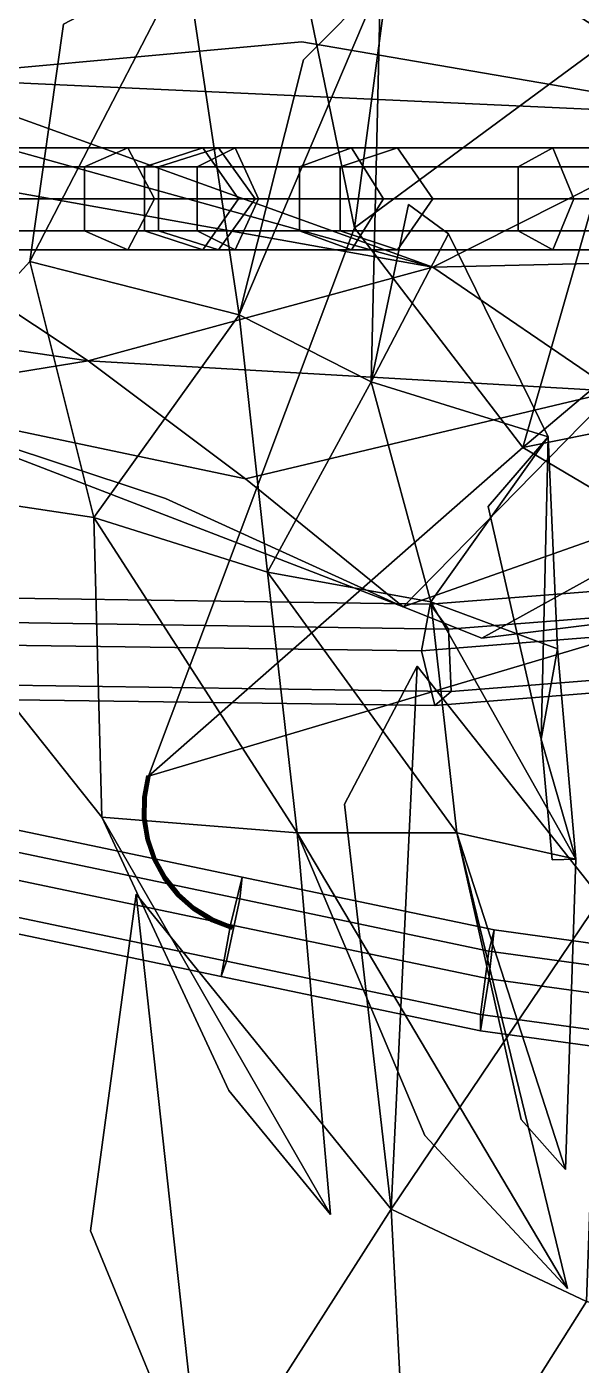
# Model space of a CAD drawing. Header units: metres. Extents: x -349 to 464, y -383 to 362.
# Drawn here: x -65.28 to -53.11, y -25.62 to 3.78 of the extents above; entities that cross this region are included whole.
import ezdxf

# ---------------------------------------------------------------- set-up
doc = ezdxf.new("R2010")
doc.units = ezdxf.units.M

msp = doc.modelspace()

# ---------------------------------------------------------------- linework, layer by layer
at = {"layer": 'Breeder_Leaf', "color": 3}
for points in [[(-58.0882, -0.6378, 318.6819), (-59.3938, 5.7197, 315.559), (-56.5848, 10.6034, 311.8127)], [(-58.0882, -0.6378, 318.6819), (-56.5848, 10.6034, 311.8127), (-59.3938, 5.7197, 315.559)], [(-58.0882, -0.6378, 318.6819), (-56.5848, 10.6034, 311.8127), (-51.6529, 4.1106, 313.8113)], [(-58.0882, -0.6378, 318.6819), (-51.6529, 4.1106, 313.8113), (-56.5848, 10.6034, 311.8127)], [(-49.7718, 1.8269, 285.6102), (-57.07771, 6.5492, 280.9435), (-41.594, 5.6785, 279.3776)], [(-49.7718, 1.8269, 285.6102), (-41.594, 5.6785, 279.3776), (-57.07771, 6.5492, 280.9435)], [(-65.2146, -1.3761, 512.3859), (-61.7869, 5.2481, 523.3487), (-60.6198, -2.5474, 520.4605)], [(-65.2146, -1.3761, 512.3859), (-60.6198, -2.5474, 520.4605), (-61.7869, 5.2481, 523.3487)], [(-65.2146, -1.3761, 512.3859), (-64.4737, 3.8351, 517.3021), (-61.7869, 5.2481, 523.3487)], [(-65.2146, -1.3761, 512.3859), (-61.7869, 5.2481, 523.3487), (-64.4737, 3.8351, 517.3021)], [(-60.6198, -2.5474, 520.4605), (-57.5169, 4.7589, 533.9673), (-57.7166, -4.02308, 527.6601)], [(-60.6198, -2.5474, 520.4605), (-57.7166, -4.02308, 527.6601), (-57.5169, 4.7589, 533.9673)], [(-60.6198, -2.5474, 520.4605), (-59.2025, 3.05417, 526.3137), (-57.5169, 4.7589, 533.9673)], [(-60.6198, -2.5474, 520.4605), (-57.5169, 4.7589, 533.9673), (-59.2025, 3.05417, 526.3137)], [(-58.0882, -0.6378, 318.6819), (-51.6529, 4.1106, 313.8113), (-54.3861, -5.4638, 319.6013)], [(-58.0882, -0.6378, 318.6819), (-54.3861, -5.4638, 319.6013), (-51.6529, 4.1106, 313.8113)], [(-51.6529, 4.1106, 313.8113), (-47.5876, 0.2757, 315.3419), (-54.3861, -5.4638, 319.6013)], [(-51.6529, 4.1106, 313.8113), (-54.3861, -5.4638, 319.6013), (-47.5876, 0.2757, 315.3419)], [(-67.9014, 2.6569, 287.7139), (-59.2427, 3.4506, 284.6291), (-49.7718, 1.8269, 285.6102)], [(-67.9014, 2.6569, 287.7139), (-49.7718, 1.8269, 285.6102), (-59.2427, 3.4506, 284.6291)], [(-56.367, -1.4974, 291.0523), (-67.9014, 2.6569, 287.7139), (-49.7718, 1.8269, 285.6102)], [(-56.367, -1.4974, 291.0523), (-49.7718, 1.8269, 285.6102), (-67.9014, 2.6569, 287.7139)], [(-45.2883, -1.2408, 289.6957), (-56.367, -1.4974, 291.0523), (-49.7718, 1.8269, 285.6102)], [(-45.2883, -1.2408, 289.6957), (-49.7718, 1.8269, 285.6102), (-56.367, -1.4974, 291.0523)], [(-70.9694, 1.1144, 296.5782), (-66.3897, 1.2919, 293.02), (-56.367, -1.4974, 291.0523)], [(-70.9694, 1.1144, 296.5782), (-56.367, -1.4974, 291.0523), (-66.3897, 1.2919, 293.02)], [(-63.9337, -3.5575, 297.8927), (-70.9694, 1.1144, 296.5782), (-56.367, -1.4974, 291.0523)], [(-63.9337, -3.5575, 297.8927), (-56.367, -1.4974, 291.0523), (-70.9694, 1.1144, 296.5782)], [(-54.3861, -5.4638, 319.6013), (-47.5876, 0.2757, 315.3419), (-43.1845, -3.1977, 316.8159)], [(-54.3861, -5.4638, 319.6013), (-43.1845, -3.1977, 316.8159), (-47.5876, 0.2757, 315.3419)], [(-57.7166, -4.02308, 527.6601), (-56.8962, -0.1219, 536.5054), (-56.01786, -0.7696, 539.7933)], [(-57.7166, -4.02308, 527.6601), (-56.01786, -0.7696, 539.7933), (-56.8962, -0.1219, 536.5054)], [(-58.0882, -0.6378, 318.6819), (-54.3861, -5.4638, 319.6013), (-62.6118, -12.6824, 326.0521)], [(-58.0882, -0.6378, 318.6819), (-62.6118, -12.6824, 326.0521), (-54.3861, -5.4638, 319.6013)], [(-57.7166, -4.02308, 527.6601), (-56.01786, -0.7696, 539.7933), (-53.8314, -5.2253, 535.36)], [(-57.7166, -4.02308, 527.6601), (-53.8314, -5.2253, 535.36), (-56.01786, -0.7696, 539.7933)], [(-65.2146, -1.3761, 512.3859), (-63.813, -7.00204, 510.33), (-69.5585, -6.1387, 499.0329)], [(-65.2146, -1.3761, 512.3859), (-69.5585, -6.1387, 499.0329), (-63.813, -7.00204, 510.33)], [(-65.2146, -1.3761, 512.3859), (-60.6198, -2.5474, 520.4605), (-63.813, -7.00204, 510.33)], [(-65.2146, -1.3761, 512.3859), (-63.813, -7.00204, 510.33), (-60.6198, -2.5474, 520.4605)], [(-45.2883, -1.2408, 289.6957), (-52.3775, -4.2257, 294.6338), (-56.367, -1.4974, 291.0523)], [(-45.2883, -1.2408, 289.6957), (-56.367, -1.4974, 291.0523), (-52.3775, -4.2257, 294.6338)], [(-52.3775, -4.2257, 294.6338), (-63.9337, -3.5575, 297.8927), (-56.367, -1.4974, 291.0523)], [(-52.3775, -4.2257, 294.6338), (-56.367, -1.4974, 291.0523), (-63.9337, -3.5575, 297.8927)], [(-60.6198, -2.5474, 520.4605), (-59.9938, -8.1991, 519.3459), (-63.813, -7.00204, 510.33)], [(-60.6198, -2.5474, 520.4605), (-63.813, -7.00204, 510.33), (-59.9938, -8.1991, 519.3459)], [(-60.6198, -2.5474, 520.4605), (-57.7166, -4.02308, 527.6601), (-59.9938, -8.1991, 519.3459)], [(-60.6198, -2.5474, 520.4605), (-59.9938, -8.1991, 519.3459), (-57.7166, -4.02308, 527.6601)], [(-68.9334, -4.3699, 310.3593), (-68.1665, -2.9425, 304.4843), (-63.9337, -3.5575, 297.8927)], [(-68.9334, -4.3699, 310.3593), (-63.9337, -3.5575, 297.8927), (-68.1665, -2.9425, 304.4843)], [(-54.3861, -5.4638, 319.6013), (-43.1845, -3.1977, 316.8159), (-49.01885, -8.6395, 321.7233)], [(-54.3861, -5.4638, 319.6013), (-49.01885, -8.6395, 321.7233), (-43.1845, -3.1977, 316.8159)], [(-60.476, -6.1509, 301.2751), (-68.9334, -4.3699, 310.3593), (-63.9337, -3.5575, 297.8927)], [(-60.476, -6.1509, 301.2751), (-63.9337, -3.5575, 297.8927), (-68.9334, -4.3699, 310.3593)], [(-52.3775, -4.2257, 294.6338), (-60.476, -6.1509, 301.2751), (-63.9337, -3.5575, 297.8927)], [(-52.3775, -4.2257, 294.6338), (-63.9337, -3.5575, 297.8927), (-60.476, -6.1509, 301.2751)], [(-57.7166, -4.02308, 527.6601), (-56.4046, -8.8535, 526.2374), (-59.9938, -8.1991, 519.3459)], [(-57.7166, -4.02308, 527.6601), (-59.9938, -8.1991, 519.3459), (-56.4046, -8.8535, 526.2374)], [(-57.7166, -4.02308, 527.6601), (-53.8314, -5.2253, 535.36), (-56.4046, -8.8535, 526.2374)], [(-57.7166, -4.02308, 527.6601), (-56.4046, -8.8535, 526.2374), (-53.8314, -5.2253, 535.36)], [(-57.01893, -8.961, 304.5121), (-68.9334, -4.3699, 310.3593), (-60.476, -6.1509, 301.2751)], [(-57.01893, -8.961, 304.5121), (-60.476, -6.1509, 301.2751), (-68.9334, -4.3699, 310.3593)], [(-57.01893, -8.961, 304.5121), (-62.2372, -6.5834, 310.8233), (-68.9334, -4.3699, 310.3593)], [(-57.01893, -8.961, 304.5121), (-68.9334, -4.3699, 310.3593), (-62.2372, -6.5834, 310.8233)], [(-57.01893, -8.961, 304.5121), (-60.476, -6.1509, 301.2751), (-52.3775, -4.2257, 294.6338)], [(-57.01893, -8.961, 304.5121), (-52.3775, -4.2257, 294.6338), (-60.476, -6.1509, 301.2751)], [(-48.7906, -6.05336, 299.2168), (-57.01893, -8.961, 304.5121), (-52.3775, -4.2257, 294.6338)], [(-48.7906, -6.05336, 299.2168), (-52.3775, -4.2257, 294.6338), (-57.01893, -8.961, 304.5121)], [(-53.8314, -5.2253, 535.36), (-53.6238, -9.8878, 534.8236), (-56.4046, -8.8535, 526.2374)], [(-53.8314, -5.2253, 535.36), (-56.4046, -8.8535, 526.2374), (-53.6238, -9.8878, 534.8236)], [(-53.8314, -5.2253, 535.36), (-55.1479, -6.7582, 542.3483), (-53.9821, -11.8678, 545.3292)], [(-53.8314, -5.2253, 535.36), (-53.9821, -11.8678, 545.3292), (-55.1479, -6.7582, 542.3483)], [(-53.8314, -5.2253, 535.36), (-53.9821, -11.8678, 545.3292), (-53.6238, -9.8878, 534.8236)], [(-53.8314, -5.2253, 535.36), (-53.6238, -9.8878, 534.8236), (-53.9821, -11.8678, 545.3292)], [(-62.6118, -12.6824, 326.0521), (-54.3861, -5.4638, 319.6013), (-49.01885, -8.6395, 321.7233)], [(-62.6118, -12.6824, 326.0521), (-49.01885, -8.6395, 321.7233), (-54.3861, -5.4638, 319.6013)], [(-69.5585, -6.1387, 499.0329), (-63.813, -7.00204, 510.33), (-63.6334, -13.5867, 510.4028)], [(-69.5585, -6.1387, 499.0329), (-63.6334, -13.5867, 510.4028), (-63.813, -7.00204, 510.33)], [(-48.7906, -6.05336, 299.2168), (-55.288, -9.6492, 312.0876), (-57.01893, -8.961, 304.5121)], [(-48.7906, -6.05336, 299.2168), (-57.01893, -8.961, 304.5121), (-55.288, -9.6492, 312.0876)], [(-48.7906, -6.05336, 299.2168), (-52.08688, -9.2572, 309.6195), (-55.288, -9.6492, 312.0876)], [(-48.7906, -6.05336, 299.2168), (-55.288, -9.6492, 312.0876), (-52.08688, -9.2572, 309.6195)], [(-63.813, -7.00204, 510.33), (-59.3443, -13.9275, 518.7227), (-63.6334, -13.5867, 510.4028)], [(-63.813, -7.00204, 510.33), (-63.6334, -13.5867, 510.4028), (-59.3443, -13.9275, 518.7227)], [(-63.813, -7.00204, 510.33), (-59.9938, -8.1991, 519.3459), (-59.3443, -13.9275, 518.7227)], [(-63.813, -7.00204, 510.33), (-59.3443, -13.9275, 518.7227), (-59.9938, -8.1991, 519.3459)], [(-59.9938, -8.1991, 519.3459), (-55.8398, -13.9278, 525.7205), (-59.3443, -13.9275, 518.7227)], [(-59.9938, -8.1991, 519.3459), (-59.3443, -13.9275, 518.7227), (-55.8398, -13.9278, 525.7205)], [(-59.9938, -8.1991, 519.3459), (-56.4046, -8.8535, 526.2374), (-55.8398, -13.9278, 525.7205)], [(-59.9938, -8.1991, 519.3459), (-55.8398, -13.9278, 525.7205), (-56.4046, -8.8535, 526.2374)], [(-56.4046, -8.8535, 526.2374), (-53.2236, -14.5086, 534.1835), (-55.8398, -13.9278, 525.7205)], [(-56.4046, -8.8535, 526.2374), (-55.8398, -13.9278, 525.7205), (-53.2236, -14.5086, 534.1835)], [(-56.4046, -8.8535, 526.2374), (-53.6238, -9.8878, 534.8236), (-53.2236, -14.5086, 534.1835)], [(-56.4046, -8.8535, 526.2374), (-53.2236, -14.5086, 534.1835), (-53.6238, -9.8878, 534.8236)], [(-53.6238, -9.8878, 534.8236), (-53.9821, -11.8678, 545.3292), (-53.2236, -14.5086, 534.1835)], [(-53.6238, -9.8878, 534.8236), (-53.2236, -14.5086, 534.1835), (-53.9821, -11.8678, 545.3292)], [(-57.2816, -22.1959, 658.0643), (-58.3017, -13.3006, 654.3275), (-56.7096, -10.2666, 653.8154)], [(-57.2816, -22.1959, 658.0643), (-56.7096, -10.2666, 653.8154), (-58.3017, -13.3006, 654.3275)], [(-57.2816, -22.1959, 658.0643), (-56.7096, -10.2666, 653.8154), (-52.6761, -15.361, 655.2529)], [(-57.2816, -22.1959, 658.0643), (-52.6761, -15.361, 655.2529), (-56.7096, -10.2666, 653.8154)], [(-53.9821, -11.8678, 545.3292), (-53.7461, -14.5242, 540.8663), (-53.2236, -14.5086, 534.1835)], [(-53.9821, -11.8678, 545.3292), (-53.2236, -14.5086, 534.1835), (-53.7461, -14.5242, 540.8663)], [(-59.3443, -13.9275, 518.7227), (-58.6147, -22.3091, 519.0941), (-63.6334, -13.5867, 510.4028)], [(-59.3443, -13.9275, 518.7227), (-63.6334, -13.5867, 510.4028), (-58.6147, -22.3091, 519.0941)], [(-58.6147, -22.3091, 519.0941), (-60.8463, -19.5884, 513.1671), (-63.6334, -13.5867, 510.4028)], [(-58.6147, -22.3091, 519.0941), (-63.6334, -13.5867, 510.4028), (-60.8463, -19.5884, 513.1671)], [(-55.8398, -13.9278, 525.7205), (-53.4046, -23.9395, 529.0859), (-59.3443, -13.9275, 518.7227)], [(-55.8398, -13.9278, 525.7205), (-59.3443, -13.9275, 518.7227), (-53.4046, -23.9395, 529.0859)], [(-53.4046, -23.9395, 529.0859), (-56.5385, -20.5782, 522.6965), (-59.3443, -13.9275, 518.7227)], [(-53.4046, -23.9395, 529.0859), (-59.3443, -13.9275, 518.7227), (-56.5385, -20.5782, 522.6965)], [(-53.2236, -14.5086, 534.1835), (-53.4484, -21.3251, 536.7623), (-55.8398, -13.9278, 525.7205)], [(-53.2236, -14.5086, 534.1835), (-55.8398, -13.9278, 525.7205), (-53.4484, -21.3251, 536.7623)], [(-53.4484, -21.3251, 536.7623), (-54.4253, -20.229, 532.0353), (-55.8398, -13.9278, 525.7205)], [(-53.4484, -21.3251, 536.7623), (-55.8398, -13.9278, 525.7205), (-54.4253, -20.229, 532.0353)], [(-61.4124, -28.675, 659.9074), (-63.8842, -22.6724, 654.8571), (-62.8789, -15.277, 651.9207)], [(-61.4124, -28.675, 659.9074), (-62.8789, -15.277, 651.9207), (-63.8842, -22.6724, 654.8571)], [(-61.4124, -28.675, 659.9074), (-62.8789, -15.277, 651.9207), (-57.2816, -22.1959, 658.0643)], [(-61.4124, -28.675, 659.9074), (-57.2816, -22.1959, 658.0643), (-62.8789, -15.277, 651.9207)], [(-57.2816, -22.1959, 658.0643), (-52.6761, -15.361, 655.2529), (-52.9871, -24.2209, 660.194)], [(-57.2816, -22.1959, 658.0643), (-52.9871, -24.2209, 660.194), (-52.6761, -15.361, 655.2529)], [(-61.4124, -28.675, 659.9074), (-57.2816, -22.1959, 658.0643), (-56.8519, -30.356, 663.0622)], [(-61.4124, -28.675, 659.9074), (-56.8519, -30.356, 663.0622), (-57.2816, -22.1959, 658.0643)], [(-57.2816, -22.1959, 658.0643), (-52.9871, -24.2209, 660.194), (-56.8519, -30.356, 663.0622)], [(-57.2816, -22.1959, 658.0643), (-56.8519, -30.356, 663.0622), (-52.9871, -24.2209, 660.194)], [(-56.8519, -30.356, 663.0622), (-52.9871, -24.2209, 660.194), (-48.8094, -25.2549, 662.989)], [(-56.8519, -30.356, 663.0622), (-48.8094, -25.2549, 662.989), (-52.9871, -24.2209, 660.194)], [(-66.4916, -35.7656, 663.3146), (-67.6611, -24.9794, 655.692), (-61.4124, -28.675, 659.9074)], [(-66.4916, -35.7656, 663.3146), (-61.4124, -28.675, 659.9074), (-67.6611, -24.9794, 655.692)], [(-56.8519, -30.356, 663.0622), (-48.8094, -25.2549, 662.989), (-52.1351, -31.5642, 666.2112)], [(-56.8519, -30.356, 663.0622), (-52.1351, -31.5642, 666.2112), (-48.8094, -25.2549, 662.989)]]:
    msp.add_3dface(points, dxfattribs=at)
at = {"layer": 'Breeder_Petiole', "color": 3}
for points in [[(-63.06062, 1.118, 380.0088), (-70.297, 1.118, 391.4496), (-71.4081, 0.7014, 390.746), (-64.01312, 0.7014, 379.1019)], [(-62.4753, 0, 380.566), (-69.6142, 0, 391.882), (-70.297, 1.118, 391.4496), (-63.06062, 1.118, 380.0088)], [(-60.7064, 1.118, 372.8826), (-69.02254, 1.118, 383.5532), (-70.05935, 0.7014, 382.7441), (-61.5408, 0.7014, 371.866)], [(-60.1938, 0, 373.5073), (-68.3854, 0, 384.0504), (-69.02254, 1.118, 383.5532), (-60.7064, 1.118, 372.8826)], [(-53.7312, 1.118, 370.1995), (-63.06062, 1.118, 380.0088), (-64.01312, 0.7014, 379.1019), (-54.4885, 0.7014, 369.1242)], [(-53.2658, 0, 370.8602), (-62.4753, 0, 380.566), (-63.06062, 1.118, 380.0088), (-53.7312, 1.118, 370.1995)], [(-59.2936, 0.7014, 322.5509), (-62.695, 0.7014, 309.1129), (-61.4192, 1.118, 308.7934), (-58.1493, 1.118, 321.9026)], [(-62.695, 0.7014, 309.1129), (-62.389, 0.7014, 295.2546), (-61.07433, 1.118, 295.2869), (-61.4192, 1.118, 308.7934)], [(-62.389, 0.7014, 295.2546), (-58.398, 0.7014, 281.9799), (-57.1395, 1.118, 282.3617), (-61.07433, 1.118, 295.2869)], [(-50.2545, 1.118, 364.2933), (-60.7064, 1.118, 372.8826), (-61.5408, 0.7014, 371.866), (-50.8458, 0.7014, 363.1186)], [(-58.1493, 1.118, 321.9026), (-61.4192, 1.118, 308.7934), (-60.6353, 0, 308.597), (-57.4462, 0, 321.5043)], [(-61.4192, 1.118, 308.7934), (-61.07433, 1.118, 295.2869), (-60.2664, 0, 295.3068), (-60.6353, 0, 308.597)], [(-61.07433, 1.118, 295.2869), (-57.1395, 1.118, 282.3617), (-56.3661, 0, 282.5963), (-60.2664, 0, 295.3068)], [(-49.8911, 0, 365.0152), (-60.1938, 0, 373.5073), (-60.7064, 1.118, 372.8826), (-50.2545, 1.118, 364.2933)], [(-52.4315, 0.7014, 334.5948), (-59.2936, 0.7014, 322.5509), (-58.1493, 1.118, 321.9026), (-51.5015, 1.118, 333.6649)], [(-58.398, 0.7014, 281.9799), (-51.01105, 0.7014, 270.2505), (-49.8999, 1.118, 270.9542), (-57.1395, 1.118, 282.3617)], [(-51.5015, 1.118, 333.6649), (-58.1493, 1.118, 321.9026), (-57.4462, 0, 321.5043), (-50.93, 0, 333.0934)], [(-57.1395, 1.118, 282.3617), (-49.8999, 1.118, 270.9542), (-49.2171, 0, 271.3865), (-56.3661, 0, 282.5963)], [(-42.6674, 1.118, 362.3988), (-53.7312, 1.118, 370.1995), (-54.4885, 0.7014, 369.1242), (-43.2003, 0.7014, 361.1964)], [(-42.3399, 0, 363.1376), (-53.2658, 0, 370.8602), (-53.7312, 1.118, 370.1995), (-42.6674, 1.118, 362.3988)], [(-64.01312, 0.7014, 379.1019), (-71.4081, 0.7014, 390.746), (-71.4081, -0.7014, 390.746), (-64.01312, -0.7014, 379.1019)], [(-61.5408, 0.7014, 371.866), (-70.05935, 0.7014, 382.7441), (-70.05935, -0.7014, 382.7441), (-61.5408, -0.7014, 371.866)], [(-54.4885, 0.7014, 369.1242), (-64.01312, 0.7014, 379.1019), (-64.01312, -0.7014, 379.1019), (-54.4885, -0.7014, 369.1242)], [(-59.2936, -0.7014, 322.5509), (-62.695, -0.7014, 309.1129), (-62.695, 0.7014, 309.1129), (-59.2936, 0.7014, 322.5509)], [(-62.695, -0.7014, 309.1129), (-62.389, -0.7014, 295.2546), (-62.389, 0.7014, 295.2546), (-62.695, 0.7014, 309.1129)], [(-62.389, -0.7014, 295.2546), (-58.398, -0.7014, 281.9799), (-58.398, 0.7014, 281.9799), (-62.389, 0.7014, 295.2546)], [(-50.8458, 0.7014, 363.1186), (-61.5408, 0.7014, 371.866), (-61.5408, -0.7014, 371.866), (-50.8458, -0.7014, 363.1186)], [(-52.4315, -0.7014, 334.5948), (-59.2936, -0.7014, 322.5509), (-59.2936, 0.7014, 322.5509), (-52.4315, 0.7014, 334.5948)], [(-58.398, -0.7014, 281.9799), (-51.01105, -0.7014, 270.2505), (-51.01105, 0.7014, 270.2505), (-58.398, 0.7014, 281.9799)], [(-43.2003, 0.7014, 361.1964), (-54.4885, 0.7014, 369.1242), (-54.4885, -0.7014, 369.1242), (-43.2003, -0.7014, 361.1964)], [(-63.06062, -1.118, 380.0088), (-70.297, -1.118, 391.4496), (-69.6142, 0, 391.882), (-62.4753, 0, 380.566)], [(-60.7064, -1.118, 372.8826), (-69.02254, -1.118, 383.5532), (-68.3854, 0, 384.0504), (-60.1938, 0, 373.5073)], [(-53.7312, -1.118, 370.1995), (-63.06062, -1.118, 380.0088), (-62.4753, 0, 380.566), (-53.2658, 0, 370.8602)], [(-57.4462, 0, 321.5043), (-60.6353, 0, 308.597), (-61.4192, -1.118, 308.7934), (-58.1493, -1.118, 321.9026)], [(-60.6353, 0, 308.597), (-60.2664, 0, 295.3068), (-61.07433, -1.118, 295.2869), (-61.4192, -1.118, 308.7934)], [(-60.2664, 0, 295.3068), (-56.3661, 0, 282.5963), (-57.1395, -1.118, 282.3617), (-61.07433, -1.118, 295.2869)], [(-50.2545, -1.118, 364.2933), (-60.7064, -1.118, 372.8826), (-60.1938, 0, 373.5073), (-49.8911, 0, 365.0152)], [(-50.93, 0, 333.0934), (-57.4462, 0, 321.5043), (-58.1493, -1.118, 321.9026), (-51.5015, -1.118, 333.6649)], [(-56.3661, 0, 282.5963), (-49.2171, 0, 271.3865), (-49.8999, -1.118, 270.9542), (-57.1395, -1.118, 282.3617)], [(-42.6674, -1.118, 362.3988), (-53.7312, -1.118, 370.1995), (-53.2658, 0, 370.8602), (-42.3399, 0, 363.1376)], [(-64.01312, -0.7014, 379.1019), (-71.4081, -0.7014, 390.746), (-70.297, -1.118, 391.4496), (-63.06062, -1.118, 380.0088)], [(-61.5408, -0.7014, 371.866), (-70.05935, -0.7014, 382.7441), (-69.02254, -1.118, 383.5532), (-60.7064, -1.118, 372.8826)], [(-54.4885, -0.7014, 369.1242), (-64.01312, -0.7014, 379.1019), (-63.06062, -1.118, 380.0088), (-53.7312, -1.118, 370.1995)], [(-58.1493, -1.118, 321.9026), (-61.4192, -1.118, 308.7934), (-62.695, -0.7014, 309.1129), (-59.2936, -0.7014, 322.5509)], [(-61.4192, -1.118, 308.7934), (-61.07433, -1.118, 295.2869), (-62.389, -0.7014, 295.2546), (-62.695, -0.7014, 309.1129)], [(-61.07433, -1.118, 295.2869), (-57.1395, -1.118, 282.3617), (-58.398, -0.7014, 281.9799), (-62.389, -0.7014, 295.2546)], [(-50.8458, -0.7014, 363.1186), (-61.5408, -0.7014, 371.866), (-60.7064, -1.118, 372.8826), (-50.2545, -1.118, 364.2933)], [(-51.5015, -1.118, 333.6649), (-58.1493, -1.118, 321.9026), (-59.2936, -0.7014, 322.5509), (-52.4315, -0.7014, 334.5948)], [(-57.1395, -1.118, 282.3617), (-49.8999, -1.118, 270.9542), (-51.01105, -0.7014, 270.2505), (-58.398, -0.7014, 281.9799)], [(-43.2003, -0.7014, 361.1964), (-54.4885, -0.7014, 369.1242), (-53.7312, -1.118, 370.1995), (-42.6674, -1.118, 362.3988)], [(-43.4553, -8.8826, 354.4613), (-56.6139, -9.9285, 350.5372), (-56.425, -8.9023, 349.6347), (-43.4852, -7.8832, 353.5107)], [(-43.4852, -7.8832, 353.5107), (-56.425, -8.9023, 349.6347), (-56.02262, -9.4503, 348.4343), (-43.2173, -8.4477, 352.2808)], [(-43.2173, -8.4477, 352.2808), (-56.02262, -9.4503, 348.4343), (-55.9591, -10.8203, 348.5837), (-43.01934, -9.8012, 352.4597)], [(-56.6139, -9.9285, 350.5372), (-69.08752, -9.7619, 344.704), (-68.6878, -8.7286, 343.882), (-56.425, -8.9023, 349.6347)], [(-56.425, -8.9023, 349.6347), (-68.6878, -8.7286, 343.882), (-68.1559, -9.2723, 342.731), (-56.02262, -9.4503, 348.4343)], [(-43.163, -10.08593, 353.802), (-56.3217, -11.1318, 349.8779), (-56.6139, -9.9285, 350.5372), (-43.4553, -8.8826, 354.4613)], [(-56.02262, -9.4503, 348.4343), (-68.1559, -9.2723, 342.731), (-68.2219, -10.6466, 342.831), (-55.9591, -10.8203, 348.5837)], [(-56.3217, -11.1318, 349.8779), (-68.7952, -10.9652, 344.0447), (-69.08752, -9.7619, 344.704), (-56.6139, -9.9285, 350.5372)], [(-43.01934, -9.8012, 352.4597), (-55.9591, -10.8203, 348.5837), (-56.3217, -11.1318, 349.8779), (-43.163, -10.08593, 353.802)], [(-55.9591, -10.8203, 348.5837), (-68.2219, -10.6466, 342.831), (-68.7952, -10.9652, 344.0447), (-56.3217, -11.1318, 349.8779)], [(-62.6984, -13.1398, 325.9909), (-62.6129, -12.6803, 326.0141), (-62.6477, -12.6752, 326.0415), (-62.7338, -13.1409, 326.018)], [(-62.7338, -13.1409, 326.018), (-62.6477, -12.6752, 326.0415), (-62.6333, -12.68, 326.0835), (-62.7192, -13.1434, 326.06)], [(-62.7192, -13.1434, 326.06), (-62.6333, -12.68, 326.0835), (-62.5887, -12.6882, 326.0818), (-62.6738, -13.1439, 326.0587)], [(-62.6616, -13.1417, 326.0159), (-62.5766, -12.6882, 326.0388), (-62.6129, -12.6803, 326.0141), (-62.6984, -13.1398, 325.9909)], [(-62.6738, -13.1439, 326.0587), (-62.5887, -12.6882, 326.0818), (-62.5766, -12.6882, 326.0388), (-62.6616, -13.1417, 326.0159)], [(-62.7041, -13.6071, 325.9647), (-62.6984, -13.1398, 325.9909), (-62.7338, -13.1409, 326.018), (-62.7393, -13.6144, 325.9917)], [(-62.7393, -13.6144, 325.9917), (-62.7338, -13.1409, 326.018), (-62.7192, -13.1434, 326.06), (-62.7247, -13.6146, 326.0342)], [(-62.7247, -13.6146, 326.0342), (-62.7192, -13.1434, 326.06), (-62.6738, -13.1439, 326.0587), (-62.6796, -13.6073, 326.0333)], [(-62.6674, -13.6027, 325.9903), (-62.6616, -13.1417, 326.0159), (-62.6984, -13.1398, 325.9909), (-62.7041, -13.6071, 325.9647)], [(-62.6796, -13.6073, 326.0333), (-62.6738, -13.1439, 326.0587), (-62.6616, -13.1417, 326.0159), (-62.6674, -13.6027, 325.9903)], [(-60.5538, -14.8985, 325.5009), (-66.1439, -13.7265, 325.7228), (-66.3977, -14.7741, 324.8618), (-60.8077, -15.9461, 324.6399)], [(-60.6032, -15.3788, 326.7932), (-66.1933, -14.2067, 327.0151), (-66.1439, -13.7265, 325.7228), (-60.5538, -14.8985, 325.5009)], [(-62.6296, -14.06839, 325.9366), (-62.7041, -13.6071, 325.9647), (-62.7393, -13.6144, 325.9917), (-62.6636, -14.08186, 325.9634)], [(-62.6636, -14.08186, 325.9634), (-62.7393, -13.6144, 325.9917), (-62.7247, -13.6146, 326.0342), (-62.6495, -14.07979, 326.0064)], [(-62.6495, -14.07979, 326.0064), (-62.7247, -13.6146, 326.0342), (-62.6796, -13.6073, 326.0333), (-62.6059, -14.06475, 326.006)], [(-62.5942, -14.05788, 325.9628), (-62.6674, -13.6027, 325.9903), (-62.7041, -13.6071, 325.9647), (-62.6296, -14.06839, 325.9366)], [(-62.6059, -14.06475, 326.006), (-62.6796, -13.6073, 326.0333), (-62.6674, -13.6027, 325.9903), (-62.5942, -14.05788, 325.9628)], [(-62.4774, -14.51, 325.9074), (-62.6296, -14.06839, 325.9366), (-62.6636, -14.08186, 325.9634), (-62.509, -14.5293, 325.934)], [(-62.509, -14.5293, 325.934), (-62.6636, -14.08186, 325.9634), (-62.6495, -14.07979, 326.0064), (-62.4957, -14.5251, 325.9775)], [(-62.4957, -14.5251, 325.9775), (-62.6495, -14.07979, 326.0064), (-62.6059, -14.06475, 326.006), (-62.4551, -14.5027, 325.9776)], [(-62.4442, -14.4936, 325.9342), (-62.5942, -14.05788, 325.9628), (-62.6296, -14.06839, 325.9366), (-62.4774, -14.51, 325.9074)], [(-62.4551, -14.5027, 325.9776), (-62.6059, -14.06475, 326.006), (-62.5942, -14.05788, 325.9628), (-62.4442, -14.4936, 325.9342)], [(-60.8934, -16.7496, 326.7249), (-66.4834, -15.5776, 326.9468), (-66.1933, -14.2067, 327.0151), (-60.6032, -15.3788, 326.7932)], [(-62.2517, -14.9189, 325.878), (-62.4774, -14.51, 325.9074), (-62.509, -14.5293, 325.934), (-62.28, -14.9438, 325.9044)], [(-62.28, -14.9438, 325.9044), (-62.509, -14.5293, 325.934), (-62.4957, -14.5251, 325.9775), (-62.2679, -14.9375, 325.9484)], [(-62.2679, -14.9375, 325.9484), (-62.4957, -14.5251, 325.9775), (-62.4551, -14.5027, 325.9776), (-62.2314, -14.9083, 325.949)], [(-62.2218, -14.8971, 325.9054), (-62.4442, -14.4936, 325.9342), (-62.4774, -14.51, 325.9074), (-62.2517, -14.9189, 325.878)], [(-62.2314, -14.9083, 325.949), (-62.4551, -14.5027, 325.9776), (-62.4442, -14.4936, 325.9342), (-62.2218, -14.8971, 325.9054)], [(-60.8077, -15.9461, 324.6399), (-66.3977, -14.7741, 324.8618), (-66.6064, -15.9116, 325.614), (-61.01633, -17.08365, 325.392)], [(-61.9592, -15.2833, 325.8492), (-62.2517, -14.9189, 325.878), (-62.28, -14.9438, 325.9044), (-61.9834, -15.3129, 325.8754)], [(-61.9834, -15.3129, 325.8754), (-62.28, -14.9438, 325.9044), (-62.2679, -14.9375, 325.9484), (-61.9729, -15.3049, 325.9199)], [(-61.9729, -15.3049, 325.9199), (-62.2679, -14.9375, 325.9484), (-62.2314, -14.9083, 325.949), (-61.9416, -15.2696, 325.921)], [(-61.9336, -15.2566, 325.8772), (-62.2218, -14.8971, 325.9054), (-62.2517, -14.9189, 325.878), (-61.9592, -15.2833, 325.8492)], [(-61.9416, -15.2696, 325.921), (-62.2314, -14.9083, 325.949), (-62.2218, -14.8971, 325.9054), (-61.9336, -15.2566, 325.8772)], [(-55.01821, -16.06197, 325.2759), (-60.5538, -14.8985, 325.5009), (-60.8077, -15.9461, 324.6399), (-55.1328, -17.136, 324.4178)], [(-55.1321, -16.5275, 326.5695), (-60.6032, -15.3788, 326.7932), (-60.5538, -14.8985, 325.5009), (-55.01821, -16.06197, 325.2759)], [(-61.6087, -15.5922, 325.8218), (-61.9592, -15.2833, 325.8492), (-61.9834, -15.3129, 325.8754), (-61.6278, -15.6259, 325.8479)], [(-61.6191, -15.6164, 325.8929), (-61.9729, -15.3049, 325.9199), (-61.9416, -15.2696, 325.921), (-61.5942, -15.576, 325.8944)], [(-61.5881, -15.5615, 325.8504), (-61.9336, -15.2566, 325.8772), (-61.9592, -15.2833, 325.8492), (-61.6087, -15.5922, 325.8218)], [(-61.5942, -15.576, 325.8944), (-61.9416, -15.2696, 325.921), (-61.9336, -15.2566, 325.8772), (-61.5881, -15.5615, 325.8504)], [(-61.01633, -17.08365, 325.392), (-66.6064, -15.9116, 325.614), (-66.4834, -15.5776, 326.9468), (-60.8934, -16.7496, 326.7249)], [(-61.6278, -15.6259, 325.8479), (-61.9834, -15.3129, 325.8754), (-61.9729, -15.3049, 325.9199), (-61.6191, -15.6164, 325.8929)], [(-61.2172, -15.8628, 325.8681), (-61.6191, -15.6164, 325.8929), (-61.5942, -15.576, 325.8944), (-61.1994, -15.8184, 325.8701)], [(-61.1954, -15.8027, 325.8259), (-61.5881, -15.5615, 325.8504), (-61.6087, -15.5922, 325.8218), (-61.2103, -15.8366, 325.7968)], [(-61.1994, -15.8184, 325.8701), (-61.5942, -15.576, 325.8944), (-61.5881, -15.5615, 325.8504), (-61.1954, -15.8027, 325.8259)], [(-55.3206, -17.9161, 326.505), (-60.8934, -16.7496, 326.7249), (-60.6032, -15.3788, 326.7932), (-55.1321, -16.5275, 326.5695)], [(-61.2103, -15.8366, 325.7968), (-61.6087, -15.5922, 325.8218), (-61.6278, -15.6259, 325.8479), (-61.2237, -15.8735, 325.8227)], [(-61.2237, -15.8735, 325.8227), (-61.6278, -15.6259, 325.8479), (-61.6191, -15.6164, 325.8929), (-61.2172, -15.8628, 325.8681)], [(-60.7759, -16.00938, 325.7747), (-61.2103, -15.8366, 325.7968), (-61.2237, -15.8735, 325.8227), (-60.7894, -16.0466, 325.8008)], [(-60.7894, -16.0466, 325.8008), (-61.2237, -15.8735, 325.8227), (-61.2172, -15.8628, 325.8681), (-60.7828, -16.03582, 325.8466)], [(-60.7828, -16.03582, 325.8466), (-61.2172, -15.8628, 325.8681), (-61.1994, -15.8184, 325.8701), (-60.7649, -15.991, 325.8485)], [(-60.7608, -15.9752, 325.804), (-61.1954, -15.8027, 325.8259), (-61.2103, -15.8366, 325.7968), (-60.7759, -16.00938, 325.7747)], [(-60.7649, -15.991, 325.8485), (-61.1994, -15.8184, 325.8701), (-61.1954, -15.8027, 325.8259), (-60.7608, -15.9752, 325.804)], [(-55.1328, -17.136, 324.4178), (-60.8077, -15.9461, 324.6399), (-61.01633, -17.08365, 325.392), (-55.3186, -18.2754, 325.1731)], [(-49.4141, -16.8354, 325.4869), (-55.01821, -16.06197, 325.2759), (-55.1328, -17.136, 324.4178), (-49.3886, -17.9261, 324.6425)], [(-49.5934, -17.2907, 326.7768), (-55.1321, -16.5275, 326.5695), (-55.01821, -16.06197, 325.2759), (-49.4141, -16.8354, 325.4869)], [(-55.3186, -18.2754, 325.1731), (-61.01633, -17.08365, 325.392), (-60.8934, -16.7496, 326.7249), (-55.3206, -17.9161, 326.505)], [(-49.6798, -18.6899, 326.7239), (-55.3206, -17.9161, 326.505), (-55.1321, -16.5275, 326.5695), (-49.5934, -17.2907, 326.7768)], [(-49.3886, -17.9261, 324.6425), (-55.1328, -17.136, 324.4178), (-55.3186, -18.2754, 325.1731), (-49.5519, -19.06575, 325.4027)], [(-49.5519, -19.06575, 325.4027), (-55.3186, -18.2754, 325.1731), (-55.3206, -17.9161, 326.505), (-49.6798, -18.6899, 326.7239)]]:
    msp.add_3dface(points, dxfattribs=at)

doc.saveas('drawing.dxf')
